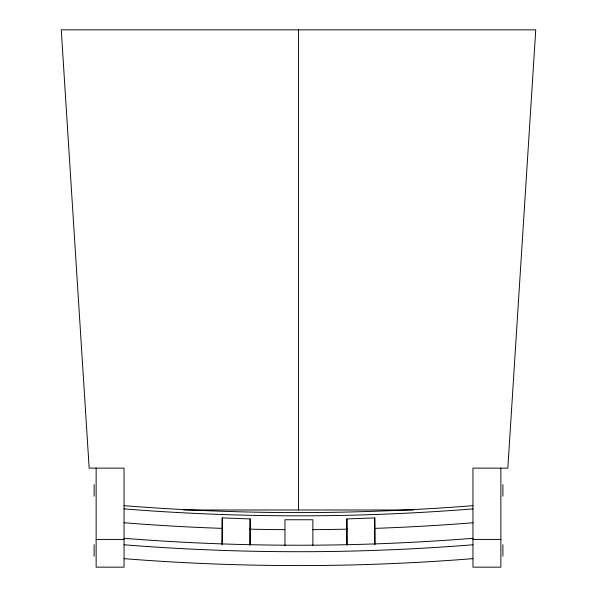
<?xml version="1.0" encoding="UTF-8"?>
<svg xmlns="http://www.w3.org/2000/svg" width="597" height="597" viewBox="0 0 597 597"><rect width="100%" height="100%" fill="white"/><g stroke="black" fill="none" stroke-linecap="round" stroke-linejoin="round"><path stroke-width="0.9" d="M250.143 544.658L250.143 518.927L222.248 517.912L221.994 544.136M250.143 518.927L249.882 545.151M346.857 544.658L346.857 518.927L374.752 517.912L375.006 544.136M183.436 509.987L413.564 509.987M96.139 539.427L124.049 539.427M472.951 539.427L500.861 539.427M346.857 518.927L347.118 545.151M502.883 484.637L502.883 496.182M502.883 544.658L502.883 556.203M500.861 468.123L500.861 567.15L472.951 567.15L472.951 468.123L507.838 468.123L535.748 29.85L61.252 29.85L89.162 468.123L124.049 468.123L124.049 567.15L96.139 567.15L96.139 468.123M374.752 517.912L374.752 544.561M312.873 545.486L312.873 519.756L284.963 519.756L284.963 545.486M298.5 29.85L298.5 509.987M222.248 517.912L222.248 544.561M94.117 484.637L94.117 496.182M94.117 544.658L94.117 556.203M472.951 558.65A2184.087 2169.289 0 0 1 124.049 558.65M472.951 505.659A2184.087 2169.289 0 0 1 124.049 505.659M472.951 508.898A2184.087 2169.289 0 0 1 124.049 508.898M472.951 538.3A2184.087 2169.289 0 0 1 124.049 538.3M472.951 544.785A2184.087 2169.289 0 0 1 124.049 544.785M472.951 522.763A2184.087 2169.289 0 0 1 374.252 528.39M347.469 529.143A2184.087 2169.289 0 0 1 312.358 529.651M284.642 529.651A2184.087 2169.289 0 0 1 249.531 529.143M222.748 528.39A2184.087 2169.289 0 0 1 124.049 522.763"/></g></svg>
